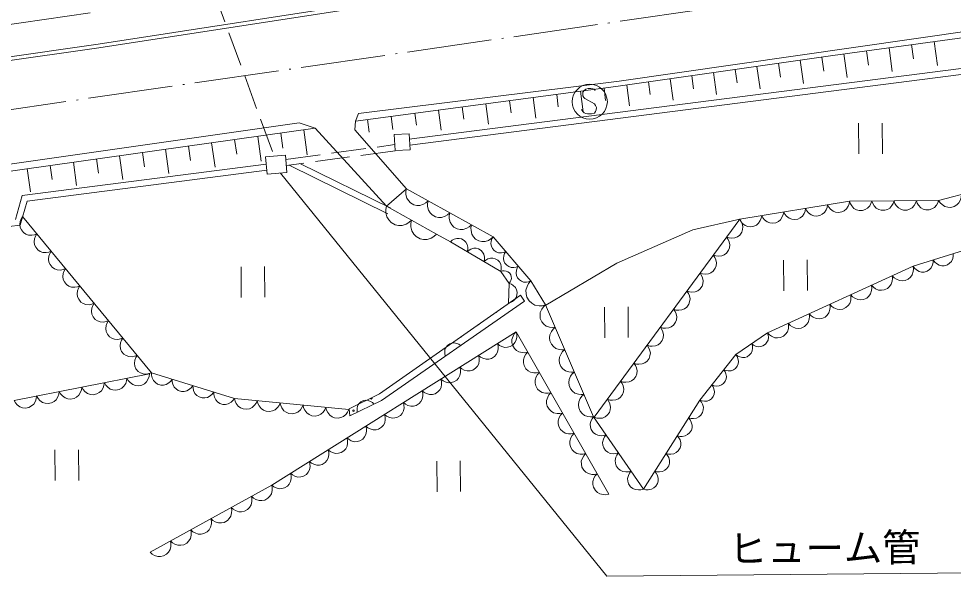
# Model space of a CAD drawing. Units: millimetres, scale not verified. Extents: x 40000 to 680000, y 20000 to 380000.
# Drawn here: x 418118 to 479016, y 233505 to 269865 of the extents above; entities that cross this region are included whole.
import ezdxf
from ezdxf.enums import TextEntityAlignment as Align

# ---------------------------------------------------------------- set-up
doc = ezdxf.new("R2010")
doc.units = ezdxf.units.MM
doc.header["$LTSCALE"] = 1000
doc.linetypes.add('USER3', pattern=[3, 2.25, -0.75])
doc.linetypes.add('USER4', pattern=[7.000001, 5.508197, -0.688525, 0.114754, -0.688525])
for name, color, linetype, lineweight in [('S-BGD', 1, 'Continuous', 13), ('S-BGD-HTXT', 6, 'Continuous', 13), ('S-BMK', 3, 'USER4', 13)]:
    doc.layers.add(name, color=color, linetype=linetype, lineweight=lineweight)
doc.styles.add('ＭＳ ゴシック', font='')
doc.styles.get('ＭＳ ゴシック').set_extended_font_data('MS Gothic')

# ---------------------------------------------------------------- blocks, each defined once
blk = doc.blocks.new('BUHIN138')
at = {"layer": 'S-BGD'}
blk.add_lwpolyline([(-350, -745), (-286, -813), (-199, -853), (-78, -875), (100, -873), (249, -831), (375, -744), (448, -617), (453, -485), (446, -398), (399, -284), (318, -221), (-312, 135), (-382, 238), (-429, 381), (-419, 519), (-380, 629), (-300, 733), (-122, 787), (142, 789), (257, 773), (367, 722), (460, 637), (542, 505)], dxfattribs=at)
blk.add_circle((0, 0), 1144, dxfattribs=at)
blk = doc.blocks.new('BUHIN140')
at = {"layer": 'S-BGD'}
for p, q in [((-774, 993), (-756, -1007)), ((779, -993), (761, 1007))]:
    blk.add_line(p, q, dxfattribs=at)
blk = doc.blocks.new('BUHIN143')
at = {"layer": 'S-BGD'}
blk.add_lwpolyline([(467, -565), (562, -416), (616, -257), (649, -44), (615, 137), (547, 305), (403, 480), (250, 578), (80, 646), (-136, 654), (-300, 627), (-467, 565)], dxfattribs=at)
blk = doc.blocks.new('BUHIN144')
at = {"layer": 'S-BGD'}
blk.add_lwpolyline([(675, -210), (673, -39), (633, 118), (547, 307), (424, 435), (281, 535), (72, 600), (-103, 598), (-276, 563), (-454, 456), (-573, 348), (-675, 210)], dxfattribs=at)
blk = doc.blocks.new('BUHIN145')
at = {"layer": 'S-BGD'}
blk.add_lwpolyline([(745, -73), (706, 104), (631, 258), (502, 436), (346, 542), (177, 615), (-54, 637), (-235, 599), (-408, 525), (-569, 375), (-669, 238), (-745, 73)], dxfattribs=at)
blk = doc.blocks.new('BUHIN149')
at = {"layer": 'S-BGD'}
blk.add_lwpolyline([(735, 145), (647, 304), (530, 430), (355, 563), (176, 619), (-8, 640), (-236, 595), (-398, 506), (-542, 386), (-654, 196), (-710, 35), (-735, -145)], dxfattribs=at)
blk = doc.blocks.new('BUHIN152')
at = {"layer": 'S-BGD'}
blk.add_lwpolyline([(660, 365), (527, 489), (376, 574), (168, 648), (-21, 647), (-204, 611), (-409, 498), (-536, 363), (-638, 203), (-686, -13), (-691, -184), (-660, -365)], dxfattribs=at)
blk = doc.blocks.new('BUHIN153')
at = {"layer": 'S-BGD'}
blk.add_lwpolyline([(613, 384), (478, 496), (330, 570), (126, 629), (-55, 618), (-228, 574), (-418, 455), (-533, 319), (-621, 161), (-656, -49), (-652, -212), (-613, -384)], dxfattribs=at)
blk = doc.blocks.new('BUHIN154')
at = {"layer": 'S-BGD'}
blk.add_lwpolyline([(377, -661), (501, -525), (585, -372), (657, -160), (653, 30), (614, 214), (497, 419), (359, 546), (197, 647), (-22, 693), (-195, 695), (-377, 661)], dxfattribs=at)
blk = doc.blocks.new('BUHIN178')
at = {"layer": 'S-BGD'}
blk.add_lwpolyline([(-547, 321), (-580, 171), (-577, 26), (-541, -157), (-459, -293), (-355, -410), (-185, -509), (-33, -544), (126, -549), (304, -491), (429, -421), (547, -321)], dxfattribs=at)
blk = doc.blocks.new('BUHIN179')
at = {"layer": 'S-BGD'}
blk.add_lwpolyline([(813, -459), (858, -237), (850, -23), (792, 245), (668, 443), (511, 612), (259, 754), (34, 801), (-200, 804), (-460, 715), (-643, 609), (-813, 459)], dxfattribs=at)
blk = doc.blocks.new('BUHIN180')
at = {"layer": 'S-BGD'}
blk.add_lwpolyline([(707, -394), (745, -201), (736, -16), (685, 216), (577, 387), (440, 533), (221, 655), (25, 694), (-177, 696), (-402, 617), (-560, 525), (-707, 394)], dxfattribs=at)
blk = doc.blocks.new('BUHIN181')
at = {"layer": 'S-BGD'}
blk.add_lwpolyline([(409, -477), (488, -347), (532, -210), (557, -27), (524, 127), (464, 270), (337, 417), (205, 499), (58, 555), (-126, 558), (-266, 533), (-409, 477)], dxfattribs=at)
blk = doc.blocks.new('BUHIN183')
at = {"layer": 'S-BGD'}
blk.add_lwpolyline([(313, -729), (457, -602), (561, -454), (661, -243), (679, -45), (661, 150), (564, 376), (435, 523), (279, 646), (58, 720), (-120, 742), (-313, 729)], dxfattribs=at)
blk = doc.blocks.new('BUHIN184')
at = {"layer": 'S-BGD'}
blk.add_lwpolyline([(406, -590), (511, -452), (577, -302), (628, -98), (609, 80), (558, 249), (433, 432), (293, 540), (133, 621), (-76, 647), (-237, 636), (-406, 590)], dxfattribs=at)
blk = doc.blocks.new('BUHIN185')
at = {"layer": 'S-BGD'}
blk.add_lwpolyline([(431, 587), (264, 642), (97, 656), (-116, 636), (-281, 559), (-427, 453), (-560, 271), (-617, 101), (-642, -80), (-597, -290), (-532, -441), (-431, -587)], dxfattribs=at)
blk = doc.blocks.new('BUHIN186')
at = {"layer": 'S-BGD'}
blk.add_lwpolyline([(716, 117), (635, 272), (527, 398), (361, 533), (190, 593), (13, 619), (-209, 583), (-368, 502), (-512, 390), (-626, 210), (-685, 57), (-716, -117)], dxfattribs=at)
blk = doc.blocks.new('BUHIN187')
at = {"layer": 'S-BGD'}
blk.add_lwpolyline([(725, 7), (669, 173), (581, 314), (438, 472), (278, 558), (107, 610), (-118, 608), (-288, 552), (-447, 464), (-587, 303), (-669, 161), (-725, -7)], dxfattribs=at)
blk = doc.blocks.new('BUHIN188')
at = {"layer": 'S-BGD'}
blk.add_lwpolyline([(743, 196), (642, 352), (514, 473), (327, 598), (140, 644), (-49, 654), (-280, 593), (-439, 492), (-579, 359), (-681, 158), (-728, -9), (-743, -196)], dxfattribs=at)
blk = doc.blocks.new('BUHIN196')
at = {"layer": 'S-BGD'}
blk.add_lwpolyline([(368, 580), (207, 621), (50, 623), (-149, 591), (-300, 508), (-430, 399), (-544, 220), (-587, 56), (-599, -116), (-543, -310), (-472, -449), (-368, -580)], dxfattribs=at)
blk = doc.blocks.new('BUHIN197')
at = {"layer": 'S-BGD'}
blk.add_lwpolyline([(390, 495), (247, 548), (104, 564), (-81, 554), (-227, 491), (-355, 404), (-476, 251), (-531, 105), (-557, -50), (-524, -233), (-473, -366), (-390, -495)], dxfattribs=at)
blk = doc.blocks.new('BUHIN198')
at = {"layer": 'S-BGD'}
blk.add_lwpolyline([(516, 355), (396, 447), (265, 505), (86, 550), (-70, 533), (-218, 489), (-378, 379), (-473, 256), (-544, 116), (-567, -67), (-557, -208), (-516, -355)], dxfattribs=at)
blk = doc.blocks.new('BUHIN199')
at = {"layer": 'S-BGD'}
blk.add_lwpolyline([(677, 310), (555, 443), (413, 537), (213, 626), (27, 639), (-155, 617), (-365, 521), (-501, 397), (-613, 248), (-677, 38), (-694, -129), (-677, -310)], dxfattribs=at)
blk = doc.blocks.new('BUHIN200')
at = {"layer": 'S-BGD'}
blk.add_lwpolyline([(655, 204), (559, 340), (441, 443), (268, 547), (99, 581), (-70, 582), (-273, 519), (-412, 422), (-532, 298), (-614, 114), (-650, -37), (-655, -204)], dxfattribs=at)

msp = doc.modelspace()

# ---------------------------------------------------------------- linework, layer by layer
at = {"layer": 'S-BGD'}
for p, q in [((423301, 268206), (466230, 274850)), ((466270, 274603), (423338, 267959)), ((372706, 263155), (422784, 270238)), ((457248, 265799), (482489, 269425)), ((471157, 267463), (485843, 269492)), ((372984, 261019), (423301, 268206)), ((423338, 267959), (373017, 260771)), ((474828, 267970), (475041, 266427)), ((476297, 268173), (476425, 267244)), ((477765, 268376), (477980, 266822)), ((457027, 265438), (471157, 267463)), ((470450, 267361), (470581, 266448)), ((471891, 267564), (472103, 266032)), ((473359, 267767), (473487, 266844)), ((443553, 262006), (482335, 266986)), ((466211, 266754), (466422, 265282)), ((467624, 266956), (467752, 266062)), ((469037, 267159), (469254, 265649)), ((482396, 266591), (443604, 261609)), ((461973, 266147), (462094, 265297)), ((463385, 266349), (463591, 264915)), ((464798, 266552), (464923, 265680)), ((440270, 263682), (457248, 265799)), ((457734, 265539), (457928, 264181)), ((459147, 265742), (459265, 264915)), ((460560, 265944), (460760, 264548)), ((440071, 263185), (457027, 265438)), ((453174, 264926), (453280, 264123)), ((454715, 265131), (454894, 263787)), ((456257, 265336), (456364, 264527)), ((448549, 264312), (448725, 262988)), ((450091, 264516), (450197, 263719)), ((451632, 264721), (451809, 263387)), ((443925, 263697), (444029, 262912)), ((445466, 263902), (445641, 262588)), ((447008, 264107), (447113, 263315)), ((440014, 262617), (440071, 263185)), ((440071, 263185), (440270, 263682)), ((440842, 263287), (440951, 262468)), ((442383, 263492), (442496, 262644)), ((389394, 255986), (437446, 262716)), ((392415, 256790), (436391, 263079)), ((436391, 263079), (437446, 262716)), ((436695, 262611), (436923, 260983)), ((437446, 262716), (442087, 257644)), ((443378, 258781), (440014, 262617)), ((432190, 261980), (432325, 261021)), ((433692, 262190), (433917, 260582)), ((435194, 262400), (435329, 261430)), ((442594, 262309), (443561, 262360)), ((442650, 261264), (442594, 262309)), ((443561, 262360), (443616, 261315)), ((427685, 261349), (427905, 259780)), ((429187, 261559), (429320, 260612)), ((430689, 261769), (430911, 260181)), ((443616, 261315), (442650, 261264)), ((423180, 260718), (423310, 259794)), ((424682, 260928), (424899, 259379)), ((426184, 261139), (426315, 260203)), ((435502, 260962), (434206, 260853)), ((434206, 260853), (434301, 259731)), ((435596, 259840), (435502, 260962)), ((418351, 258329), (434246, 260382)), ((418676, 260087), (418887, 258577)), ((420177, 260297), (420305, 259386)), ((421679, 260508), (421893, 258978)), ((442180, 257146), (435735, 260318)), ((436446, 260414), (442357, 257505)), ((434280, 259983), (418663, 257966)), ((434301, 259731), (435596, 259840)), ((478060, 258016), (485485, 259976)), ((417900, 256772), (418351, 258329)), ((442087, 257644), (443378, 258781)), ((443378, 258781), (449035, 255633)), ((418663, 257966), (418210, 256405)), ((442087, 257644), (445340, 255810)), ((465101, 256797), (472257, 257963)), ((472257, 257963), (478060, 258016)), ((418210, 256405), (388494, 252965)), ((418371, 256959), (426775, 246783)), ((455615, 243876), (465101, 256797)), ((462055, 256107), (465101, 256797)), ((445340, 255810), (446249, 255314)), ((457101, 253933), (462055, 256107)), ((449531, 253386), (446249, 255314)), ((449035, 255633), (451488, 252772)), ((476395, 253723), (482949, 255765)), ((450079, 252604), (449531, 253386)), ((452468, 251187), (457101, 253933)), ((466914, 249382), (476395, 253723)), ((451488, 252772), (452452, 251198)), ((450023, 251320), (450079, 252604)), ((441636, 245412), (450806, 251845)), ((450806, 251845), (451080, 251442)), ((451080, 251442), (441753, 244963)), ((452452, 251198), (455580, 243911)), ((434605, 239456), (450535, 249443)), ((450535, 249443), (456566, 238862)), ((464849, 247961), (466914, 249382)), ((462508, 244991), (464849, 247961)), ((417817, 244972), (426643, 246715)), ((426775, 246783), (432176, 245105)), ((432176, 245105), (439628, 244376)), ((439642, 244426), (441636, 245412)), ((441753, 244963), (439691, 243976)), ((458824, 239192), (462508, 244991)), ((439691, 243976), (439642, 244426)), ((455580, 243911), (458824, 239192)), ((426684, 235082), (434605, 239456))]:
    msp.add_line(p, q, dxfattribs=at)
at = {"layer": 'S-BGD', "linetype": 'USER3'}
for p, q in [((430787, 271765), (434761, 260900)), ((435524, 260693), (442629, 261655)), ((442650, 261254), (435558, 260294))]:
    msp.add_line(p, q, dxfattribs=at)
at = {"layer": 'S-BGD'}
for points in [[(450079, 252604), (450148, 252696), (450192, 252796), (450224, 252933), (450211, 253052), (450176, 253164), (450091, 253286), (449998, 253357), (449890, 253410), (449751, 253426), (449643, 253418), (449531, 253386)], [(451488, 252772), (451343, 252602), (451248, 252413), (451169, 252154), (451180, 251923), (451234, 251702), (451384, 251458), (451556, 251309), (451757, 251194), (452024, 251146), (452233, 251150), (452452, 251198)], [(450023, 251320), (450173, 251362), (450301, 251433), (450448, 251552), (450531, 251690), (450586, 251839), (450594, 252038), (450553, 252191), (450482, 252335), (450346, 252467), (450224, 252546), (450079, 252604)], [(445924, 247860), (445884, 248001), (445877, 248138), (445895, 248312), (445962, 248446), (446054, 248561), (446207, 248667), (446347, 248713), (446496, 248729), (446668, 248688), (446793, 248633), (446909, 248545)], [(440181, 244210), (440165, 244356), (440179, 244492), (440225, 244660), (440313, 244782), (440422, 244881), (440590, 244961), (440735, 244984), (440885, 244977), (441048, 244908), (441163, 244834), (441263, 244728)]]:
    msp.add_lwpolyline(points, dxfattribs=at)
msp.add_circle((439931, 244306), 49.8, dxfattribs=at)
for centre, start, end in [((450384, 251568), 233.09793, 17.00282), ((449222, 250761), 241.17633, 8.92442), ((448061, 249954), 249.86238, 0.23837), ((446900, 249147), 259.59184, 350.50891), ((445738, 248340), 271.35149, 338.74926), ((444577, 247533), 289.3108, 320.78996), ((441092, 245113), 173.28252, 59.35161)]:
    msp.add_arc(centre, 49.8, start, end, dxfattribs=at)
at = {"layer": 'S-BGD-HTXT'}
for p, q in [((435185, 259790), (456451, 233505)), ((456451, 233505), (482769, 233749))]:
    msp.add_line(p, q, dxfattribs=at)
at = {"layer": 'S-BMK'}
msp.add_line((374180, 257642), (470057, 271544), dxfattribs=at)

# ---------------------------------------------------------------- block references
at = {"rotation": 180}
for name, p in [('BUHIN138', (455330, 264447)), ('BUHIN140', (473623, 262050)), ('BUHIN180', (444085, 258388)), ('BUHIN188', (478802, 258212)), ('BUHIN179', (442900, 257185)), ('BUHIN180', (445499, 257601)), ('BUHIN186', (470110, 257613)), ('BUHIN186', (471541, 257846)), ('BUHIN187', (472982, 257969)), ('BUHIN187', (474433, 257983)), ('BUHIN187', (475883, 257996)), ('BUHIN187', (477334, 258010)), ('BUHIN180', (446913, 256814)), ('BUHIN186', (465816, 256914)), ('BUHIN186', (467248, 257147)), ('BUHIN186', (468679, 257380)), ('BUHIN143', (418838, 256394)), ('BUHIN179', (444527, 256268)), ('BUHIN180', (448328, 256027)), ('BUHIN185', (464670, 256210)), ('BUHIN143', (419771, 255263)), ('BUHIN178', (446796, 254993)), ('BUHIN181', (449444, 255156)), ('BUHIN185', (463807, 255035)), ('BUHIN143', (420705, 254132)), ('BUHIN178', (447890, 254350)), ('BUHIN181', (450261, 254202)), ('BUHIN178', (448984, 253708)), ('BUHIN185', (462945, 253861)), ('BUHIN140', (468732, 253133)), ('BUHIN200', (477050, 253927)), ('BUHIN200', (478361, 254335)), ('BUHIN143', (421639, 253002)), ('BUHIN140', (433384, 252690)), ('BUHIN181', (451079, 253248)), ('BUHIN199', (475718, 253412)), ('BUHIN185', (462083, 252686)), ('BUHIN199', (474363, 252792)), ('BUHIN143', (422573, 251871)), ('BUHIN199', (473009, 252172)), ('BUHIN185', (461220, 251511)), ('BUHIN199', (471655, 251552)), ('BUHIN143', (423507, 250740)), ('BUHIN183', (452765, 250469)), ('BUHIN140', (457066, 250068)), ('BUHIN185', (460358, 250337)), ('BUHIN199', (470300, 250932)), ('BUHIN199', (468946, 250312)), ('BUHIN143', (424441, 249610)), ('BUHIN183', (453391, 249012)), ('BUHIN185', (459496, 249162)), ('BUHIN199', (467591, 249692)), ('BUHIN153', (449922, 249059)), ('BUHIN154', (450912, 248782)), ('BUHIN198', (466398, 249027)), ('BUHIN143', (425374, 248479)), ('BUHIN153', (448697, 248291)), ('BUHIN185', (458633, 247987)), ('BUHIN198', (465365, 248316)), ('BUHIN143', (426308, 247348)), ('BUHIN153', (447471, 247522)), ('BUHIN154', (451665, 247459)), ('BUHIN183', (454016, 247554)), ('BUHIN197', (464459, 247466)), ('BUHIN185', (457771, 246813)), ('BUHIN149', (425907, 246570)), ('BUHIN144', (427450, 246573)), ('BUHIN153', (446246, 246754)), ('BUHIN154', (452419, 246136)), ('BUHIN183', (454642, 246097)), ('BUHIN197', (463679, 246476)), ('BUHIN149', (422965, 245989)), ('BUHIN149', (424436, 246280)), ('BUHIN144', (428800, 246154)), ('BUHIN153', (445021, 245986)), ('BUHIN185', (456909, 245638)), ('BUHIN149', (420023, 245408)), ('BUHIN149', (421494, 245698)), ('BUHIN144', (430150, 245734)), ('BUHIN144', (431500, 245314)), ('BUHIN153', (443795, 245218)), ('BUHIN154', (453173, 244814)), ('BUHIN197', (462899, 245486)), ('BUHIN149', (418552, 245117)), ('BUHIN145', (432921, 245032)), ('BUHIN145', (434411, 244886)), ('BUHIN153', (442570, 244450)), ('BUHIN183', (455267, 244639)), ('BUHIN185', (456046, 244463)), ('BUHIN196', (462140, 244411)), ('BUHIN145', (435902, 244740)), ('BUHIN145', (437392, 244594)), ('BUHIN145', (438883, 244449)), ('BUHIN153', (441345, 243681)), ('BUHIN154', (453927, 243491)), ('BUHIN184', (455985, 243321)), ('BUHIN196', (461403, 243252)), ('BUHIN153', (440119, 242913)), ('BUHIN153', (438894, 242145)), ('BUHIN154', (454681, 242168)), ('BUHIN184', (456796, 242141)), ('BUHIN196', (460666, 242092)), ('BUHIN140', (421262, 240749)), ('BUHIN153', (437668, 241377)), ('BUHIN154', (455435, 240846)), ('BUHIN184', (457608, 240962)), ('BUHIN196', (459929, 240932)), ('BUHIN153', (436443, 240609)), ('BUHIN140', (446136, 240020)), ('BUHIN153', (435218, 239840)), ('BUHIN154', (456189, 239523)), ('BUHIN184', (458419, 239782)), ('BUHIN196', (459193, 239772)), ('BUHIN152', (433945, 239092)), ('BUHIN152', (432625, 238363)), ('BUHIN152', (431305, 237634)), ('BUHIN152', (429984, 236904)), ('BUHIN152', (428664, 236175)), ('BUHIN152', (427344, 235446))]:
    msp.add_blockref(name, p, dxfattribs=at)

# ---------------------------------------------------------------- texts
at = {"layer": 'S-BGD-HTXT', "style": 'ＭＳ ゴシック'}
msp.add_text('ヒューム管', height=1833, rotation=0.5, dxfattribs=at).set_placement((464394, 233832), align=Align.BOTTOM_LEFT)

doc.saveas('drawing.dxf')
